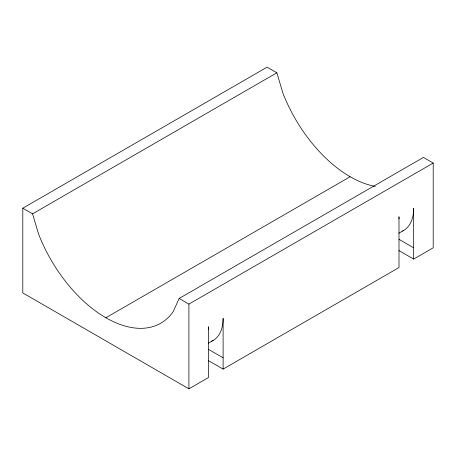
<?xml version="1.0" encoding="UTF-8"?>
<svg xmlns="http://www.w3.org/2000/svg" width="456" height="456" viewBox="0 0 456 456"><rect width="100%" height="100%" fill="white"/><g stroke="black" fill="none" stroke-linecap="round" stroke-linejoin="round"><path stroke-width="0.68" d="M398.892 250.561L413.655 259.088L433.2 247.802L433.2 163.066L423.43 157.423L179.145 298.463L173.132 311.744A109.862 63.43 60 0 1 38.583 234.065L32.57 213.841L22.8 208.198L22.8 292.934L188.915 388.837L208.455 377.557L208.455 326.781A48.364 27.924 60 0 1 208.363 329.671M22.8 208.198L267.085 67.163L276.855 72.8L282.868 93.03A109.862 63.43 60 0 0 375.271 186.401M32.57 213.841L276.855 72.8M105.855 317.758L350.145 176.717M179.145 298.463L188.915 304.101L433.2 163.066M208.21 343.282L213.094 340.461M398.755 233.272L403.64 230.451M208.346 360.571L223.115 369.092L399 267.547L399 216.771A48.364 27.924 60 0 1 398.949 218.943M399 239.337L413.655 247.802M208.455 349.347L223.115 357.812M413.655 259.088L413.655 208.312A48.364 27.924 60 0 1 402.471 231.067M223.115 369.092L223.115 318.322A48.364 27.924 60 0 1 211.316 341.35M188.915 304.101L188.915 388.837"/></g></svg>
